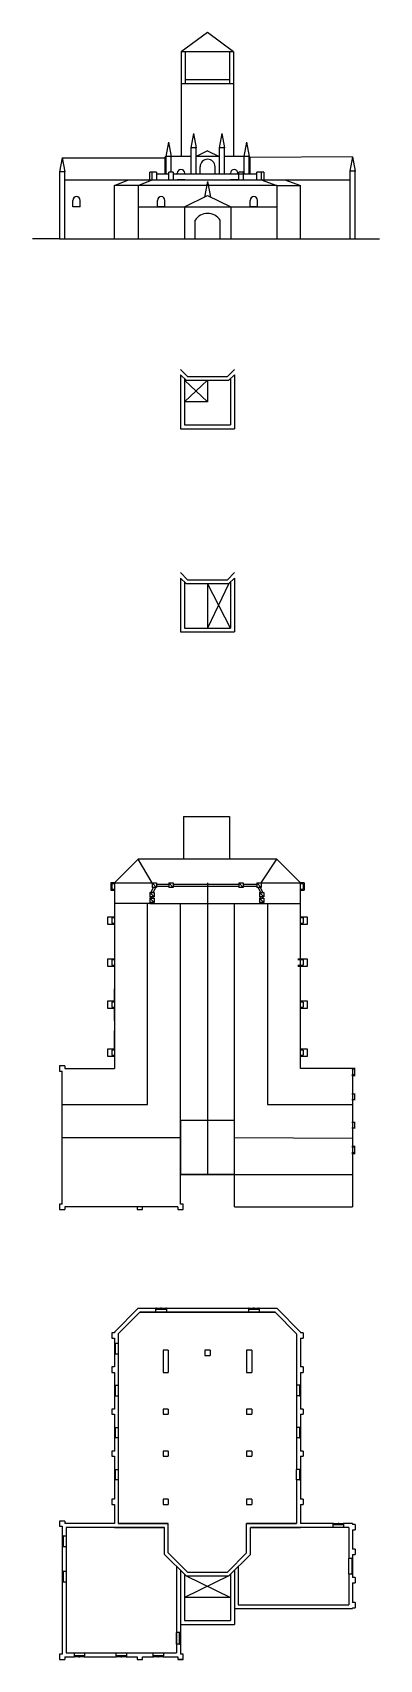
# Model space of a CAD drawing. Header units: millimetres. Extents: x 2045 to 2148, y 2810 to 3071.
# Drawn here: x 2089.6 to 2116.7, y 2944.3 to 3071 of the extents above; entities that cross this region are included whole.
import ezdxf

# ---------------------------------------------------------------- set-up
doc = ezdxf.new("R2010")
doc.units = ezdxf.units.MM
for name, color, linetype in [('CarpinteriaExterior', 130, 'Continuous'), ('PrimerPlano', 160, 'Continuous'), ('SegundoPlano', 254, 'Continuous')]:
    doc.layers.add(name, color=color, linetype=linetype)

msp = doc.modelspace()

# ---------------------------------------------------------------- linework, layer by layer
at = {"layer": 'CarpinteriaExterior'}
for p, q in [((2102.7, 3060.04), (2102.7, 3060.59)), ((2103.86, 3060.04), (2103.86, 3060.59)), ((2092.78, 3057.46), (2092.78, 3057.97)), ((2093.36, 3057.46), (2092.78, 3057.46)), ((2093.36, 3057.46), (2093.36, 3057.97)), ((2099.38, 3057.46), (2099.38, 3057.97)), ((2099.96, 3057.46), (2099.38, 3057.46)), ((2099.96, 3057.46), (2099.96, 3057.97)), ((2106.59, 3057.46), (2106.59, 3057.97)), ((2107.17, 3057.46), (2106.59, 3057.46)), ((2107.17, 3057.46), (2107.17, 3057.97)), ((2099.25, 2971.69), (2100.07, 2971.69)), ((2099.25, 2971.62), (2100.07, 2971.62)), ((2106.47, 2971.69), (2107.29, 2971.69)), ((2106.47, 2971.62), (2107.29, 2971.62)), ((2096.02, 2968.96), (2096.02, 2968.13)), ((2096.09, 2968.96), (2096.09, 2968.13)), ((2096.02, 2965.69), (2096.02, 2964.86)), ((2096.09, 2965.69), (2096.09, 2964.86)), ((2110.45, 2965.69), (2110.45, 2964.86)), ((2110.52, 2965.69), (2110.52, 2964.86)), ((2096.02, 2962.41), (2096.02, 2961.59)), ((2096.02, 2962.41), (2096.09, 2962.41)), ((2096.09, 2962.41), (2096.09, 2961.59)), ((2110.45, 2962.41), (2110.45, 2961.59)), ((2110.52, 2962.41), (2110.52, 2961.59)), ((2096.09, 2961.59), (2096.02, 2961.59)), ((2096.02, 2959.14), (2096.02, 2958.32)), ((2096.09, 2959.14), (2096.09, 2958.32)), ((2110.45, 2959.14), (2110.45, 2958.32)), ((2110.52, 2959.14), (2110.52, 2958.32)), ((2113.06, 2954.92), (2113.88, 2954.92)), ((2113.06, 2954.85), (2113.88, 2954.85)), ((2091.96, 2953.96), (2091.96, 2953.14)), ((2092.03, 2953.96), (2092.03, 2953.14)), ((2114.51, 2952.23), (2114.51, 2950.99)), ((2114.58, 2952.23), (2114.58, 2950.99)), ((2091.96, 2951.2), (2091.96, 2950.38)), ((2092.03, 2951.2), (2092.03, 2950.38)), ((2101.1, 2945.54), (2101.1, 2946.39)), ((2101.17, 2945.54), (2101.17, 2946.43)), ((2101.17, 2945.54), (2101.17, 2946.43)), ((2093.7, 2944.61), (2092.88, 2944.61)), ((2096.98, 2944.61), (2096.15, 2944.61)), ((2099.84, 2944.61), (2099.02, 2944.61)), ((2093.7, 2944.54), (2092.88, 2944.54)), ((2096.98, 2944.54), (2096.15, 2944.54)), ((2099.84, 2944.54), (2099.02, 2944.54))]:
    msp.add_line(p, q, dxfattribs=at)
for points in [[(2099.29, 2971.62), (2099.29, 2971.69), (2099.25, 2971.69), (2099.25, 2971.62), (2099.29, 2971.62)], [(2099.66, 2971.62), (2099.66, 2971.69), (2099.62, 2971.69), (2099.62, 2971.62), (2099.66, 2971.62)], [(2099.7, 2971.62), (2099.7, 2971.69), (2099.66, 2971.69), (2099.66, 2971.62), (2099.7, 2971.62)], [(2100.07, 2971.62), (2100.07, 2971.69), (2100.04, 2971.69), (2100.04, 2971.62), (2100.07, 2971.62)], [(2106.5, 2971.62), (2106.5, 2971.69), (2106.47, 2971.69), (2106.47, 2971.62), (2106.5, 2971.62)], [(2106.88, 2971.62), (2106.88, 2971.69), (2106.84, 2971.69), (2106.84, 2971.62), (2106.88, 2971.62)], [(2106.91, 2971.62), (2106.91, 2971.69), (2106.88, 2971.69), (2106.88, 2971.62), (2106.91, 2971.62)], [(2107.29, 2971.62), (2107.29, 2971.69), (2107.25, 2971.69), (2107.25, 2971.62), (2107.29, 2971.62)], [(2096.02, 2968.92), (2096.09, 2968.92), (2096.09, 2968.96), (2096.02, 2968.96), (2096.02, 2968.92)], [(2096.02, 2968.55), (2096.09, 2968.55), (2096.09, 2968.58), (2096.02, 2968.58), (2096.02, 2968.55)], [(2096.02, 2968.51), (2096.09, 2968.51), (2096.09, 2968.55), (2096.02, 2968.55), (2096.02, 2968.51)], [(2096.02, 2968.13), (2096.09, 2968.13), (2096.09, 2968.17), (2096.02, 2968.17), (2096.02, 2968.13)], [(2096.02, 2965.65), (2096.09, 2965.65), (2096.09, 2965.69), (2096.02, 2965.69), (2096.02, 2965.65)], [(2096.02, 2965.27), (2096.09, 2965.27), (2096.09, 2965.31), (2096.02, 2965.31), (2096.02, 2965.27)], [(2096.02, 2965.24), (2096.09, 2965.24), (2096.09, 2965.27), (2096.02, 2965.27), (2096.02, 2965.24)], [(2096.02, 2964.86), (2096.09, 2964.86), (2096.09, 2964.9), (2096.02, 2964.9), (2096.02, 2964.86)], [(2110.45, 2965.65), (2110.52, 2965.65), (2110.52, 2965.69), (2110.45, 2965.69), (2110.45, 2965.65)], [(2110.45, 2965.27), (2110.52, 2965.27), (2110.52, 2965.31), (2110.45, 2965.31), (2110.45, 2965.27)], [(2110.45, 2965.24), (2110.52, 2965.24), (2110.52, 2965.27), (2110.45, 2965.27), (2110.45, 2965.24)], [(2110.45, 2964.86), (2110.52, 2964.86), (2110.52, 2964.9), (2110.45, 2964.9), (2110.45, 2964.86)], [(2096.02, 2962.38), (2096.09, 2962.38), (2096.09, 2962.41), (2096.02, 2962.41), (2096.02, 2962.38)], [(2110.45, 2962.38), (2110.52, 2962.38), (2110.52, 2962.41), (2110.45, 2962.41), (2110.45, 2962.38)], [(2096.02, 2962), (2096.09, 2962), (2096.09, 2962.04), (2096.02, 2962.04), (2096.02, 2962)], [(2096.02, 2961.97), (2096.09, 2961.97), (2096.09, 2962), (2096.02, 2962), (2096.02, 2961.97)], [(2096.02, 2961.59), (2096.09, 2961.59), (2096.09, 2961.63), (2096.02, 2961.63), (2096.02, 2961.59)], [(2110.45, 2962), (2110.52, 2962), (2110.52, 2962.04), (2110.45, 2962.04), (2110.45, 2962)], [(2110.45, 2961.97), (2110.52, 2961.97), (2110.52, 2962), (2110.45, 2962), (2110.45, 2961.97)], [(2110.45, 2961.59), (2110.52, 2961.59), (2110.52, 2961.63), (2110.45, 2961.63), (2110.45, 2961.59)], [(2096.02, 2959.1), (2096.09, 2959.1), (2096.09, 2959.14), (2096.02, 2959.14), (2096.02, 2959.1)], [(2096.02, 2958.73), (2096.09, 2958.73), (2096.09, 2958.77), (2096.02, 2958.77), (2096.02, 2958.73)], [(2096.02, 2958.69), (2096.09, 2958.69), (2096.09, 2958.73), (2096.02, 2958.73), (2096.02, 2958.69)], [(2110.45, 2959.1), (2110.52, 2959.1), (2110.52, 2959.14), (2110.45, 2959.14), (2110.45, 2959.1)], [(2110.45, 2958.73), (2110.52, 2958.73), (2110.52, 2958.77), (2110.45, 2958.77), (2110.45, 2958.73)], [(2110.45, 2958.69), (2110.52, 2958.69), (2110.52, 2958.73), (2110.45, 2958.73), (2110.45, 2958.69)], [(2096.02, 2958.32), (2096.09, 2958.32), (2096.09, 2958.36), (2096.02, 2958.36), (2096.02, 2958.32)], [(2110.45, 2958.32), (2110.52, 2958.32), (2110.52, 2958.36), (2110.45, 2958.36), (2110.45, 2958.32)], [(2113.1, 2954.85), (2113.1, 2954.92), (2113.06, 2954.92), (2113.06, 2954.85), (2113.1, 2954.85)], [(2113.47, 2954.85), (2113.47, 2954.92), (2113.44, 2954.92), (2113.44, 2954.85), (2113.47, 2954.85)], [(2113.51, 2954.85), (2113.51, 2954.92), (2113.47, 2954.92), (2113.47, 2954.85), (2113.51, 2954.85)], [(2113.88, 2954.85), (2113.88, 2954.92), (2113.85, 2954.92), (2113.85, 2954.85), (2113.88, 2954.85)], [(2091.96, 2953.93), (2092.03, 2953.93), (2092.03, 2953.96), (2091.96, 2953.96), (2091.96, 2953.93)], [(2091.96, 2953.55), (2092.03, 2953.55), (2092.03, 2953.59), (2091.96, 2953.59), (2091.96, 2953.55)], [(2091.96, 2953.52), (2092.03, 2953.52), (2092.03, 2953.55), (2091.96, 2953.55), (2091.96, 2953.52)], [(2091.96, 2953.14), (2092.03, 2953.14), (2092.03, 2953.18), (2091.96, 2953.18), (2091.96, 2953.14)], [(2114.51, 2952.19), (2114.58, 2952.19), (2114.58, 2952.23), (2114.51, 2952.23), (2114.51, 2952.19)], [(2091.96, 2951.16), (2092.03, 2951.16), (2092.03, 2951.2), (2091.96, 2951.2), (2091.96, 2951.16)], [(2114.51, 2951.61), (2114.58, 2951.61), (2114.58, 2951.64), (2114.51, 2951.64), (2114.51, 2951.61)], [(2114.51, 2951.57), (2114.58, 2951.57), (2114.58, 2951.61), (2114.51, 2951.61), (2114.51, 2951.57)], [(2114.51, 2950.99), (2114.58, 2950.99), (2114.58, 2951.03), (2114.51, 2951.03), (2114.51, 2950.99)], [(2091.96, 2950.79), (2092.03, 2950.79), (2092.03, 2950.83), (2091.96, 2950.83), (2091.96, 2950.79)], [(2091.96, 2950.75), (2092.03, 2950.75), (2092.03, 2950.79), (2091.96, 2950.79), (2091.96, 2950.75)], [(2091.96, 2950.38), (2092.03, 2950.38), (2092.03, 2950.42), (2091.96, 2950.42), (2091.96, 2950.38)], [(2101.17, 2946.43), (2101.1, 2946.43), (2101.1, 2946.39), (2101.17, 2946.39), (2101.17, 2946.43)], [(2101.17, 2946.02), (2101.1, 2946.02), (2101.1, 2945.98), (2101.17, 2945.98), (2101.17, 2946.02)], [(2101.17, 2945.98), (2101.1, 2945.98), (2101.1, 2945.95), (2101.17, 2945.95), (2101.17, 2945.98)], [(2092.88, 2944.61), (2092.88, 2944.54), (2092.91, 2944.54), (2092.91, 2944.61), (2092.88, 2944.61)], [(2093.25, 2944.61), (2093.25, 2944.54), (2093.29, 2944.54), (2093.29, 2944.61), (2093.25, 2944.61)], [(2093.29, 2944.61), (2093.29, 2944.54), (2093.32, 2944.54), (2093.32, 2944.61), (2093.29, 2944.61)], [(2093.66, 2944.61), (2093.66, 2944.54), (2093.7, 2944.54), (2093.7, 2944.61), (2093.66, 2944.61)], [(2096.15, 2944.61), (2096.15, 2944.54), (2096.19, 2944.54), (2096.19, 2944.61), (2096.15, 2944.61)], [(2096.53, 2944.61), (2096.53, 2944.54), (2096.56, 2944.54), (2096.56, 2944.61), (2096.53, 2944.61)], [(2096.56, 2944.61), (2096.56, 2944.54), (2096.6, 2944.54), (2096.6, 2944.61), (2096.56, 2944.61)], [(2096.94, 2944.61), (2096.94, 2944.54), (2096.98, 2944.54), (2096.98, 2944.61), (2096.94, 2944.61)], [(2099.02, 2944.61), (2099.02, 2944.54), (2099.06, 2944.54), (2099.06, 2944.61), (2099.02, 2944.61)], [(2099.4, 2944.61), (2099.4, 2944.54), (2099.43, 2944.54), (2099.43, 2944.61), (2099.4, 2944.61)], [(2099.43, 2944.61), (2099.43, 2944.54), (2099.47, 2944.54), (2099.47, 2944.61), (2099.43, 2944.61)], [(2099.81, 2944.61), (2099.81, 2944.54), (2099.84, 2944.54), (2099.84, 2944.61), (2099.81, 2944.61)], [(2101.17, 2945.57), (2101.1, 2945.57), (2101.1, 2945.54), (2101.17, 2945.54), (2101.17, 2945.57)]]:
    msp.add_lwpolyline(points, dxfattribs=at)
for centre, radius in [((2103.28, 3060.59), 0.581), ((2093.07, 3057.97), 0.29), ((2099.67, 3057.97), 0.29), ((2106.88, 3057.97), 0.29)]:
    msp.add_arc(centre, radius, 0, 180, dxfattribs=at)
at = {"layer": 'PrimerPlano'}
for p, q in [((2091.75, 3054.97), (2089.65, 3054.97)), ((2091.75, 3054.97), (2096.02, 3054.97)), ((2096.02, 3054.97), (2110.52, 3054.97)), ((2110.52, 3054.97), (2114.78, 3054.97)), ((2114.78, 3054.97), (2116.67, 3054.97)), ((2101.72, 3044.26), (2101.17, 3044.81)), ((2104.82, 3044.26), (2105.37, 3044.81)), ((2101.6, 3043.96), (2101.17, 3044.38)), ((2101.17, 3044.38), (2101.17, 3040.18)), ((2101.47, 3044.08), (2101.47, 3040.49)), ((2101.6, 3043.96), (2104.94, 3043.96)), ((2101.72, 3044.26), (2104.82, 3044.26)), ((2103.27, 3043.96), (2103.27, 3042.28)), ((2104.94, 3043.96), (2105.37, 3044.38)), ((2105.07, 3044.08), (2105.07, 3040.49)), ((2105.37, 3044.38), (2105.37, 3040.18)), ((2103.27, 3042.28), (2101.47, 3042.28)), ((2101.17, 3040.18), (2105.37, 3040.18)), ((2101.47, 3040.49), (2105.07, 3040.49)), ((2101.72, 3028.43), (2101.17, 3028.98)), ((2101.6, 3028.13), (2101.17, 3028.56)), ((2101.17, 3028.56), (2101.17, 3024.36)), ((2101.47, 3028.25), (2101.47, 3024.66)), ((2101.72, 3028.43), (2104.82, 3028.43)), ((2104.82, 3028.43), (2105.37, 3028.98)), ((2104.94, 3028.13), (2105.37, 3028.56)), ((2105.07, 3028.25), (2105.07, 3024.66)), ((2105.37, 3028.56), (2105.37, 3024.36)), ((2101.6, 3028.13), (2104.94, 3028.13)), ((2103.27, 3028.13), (2103.27, 3024.66)), ((2101.47, 3024.66), (2105.07, 3024.66)), ((2101.17, 3024.36), (2105.37, 3024.36)), ((2101.4, 3009.98), (2105, 3009.98)), ((2101.4, 3009.98), (2101.4, 3006.66)), ((2105, 3009.98), (2105, 3006.66)), ((2096.02, 3004.81), (2097.87, 3006.66)), ((2108.67, 3006.66), (2097.87, 3006.66)), ((2098.97, 3004.81), (2097.87, 3006.66)), ((2107.45, 3004.81), (2108.67, 3006.66)), ((2110.52, 3004.81), (2108.67, 3006.66)), ((2095.75, 3004.81), (2095.75, 3004.26)), ((2096.02, 3004.81), (2095.75, 3004.81)), ((2095.75, 3004.26), (2096.02, 3004.26)), ((2095.82, 3004.74), (2095.82, 3004.33)), ((2096.02, 3004.74), (2095.82, 3004.74)), ((2095.82, 3004.33), (2096.02, 3004.33)), ((2096.02, 3004.81), (2096.02, 2990.37)), ((2096.02, 3004.81), (2098.97, 3004.81)), ((2096.02, 3004.81), (2096.02, 3004.74)), ((2096.02, 3004.33), (2096.02, 3002.09)), ((2099.05, 3004.47), (2098.85, 3004.07)), ((2098.97, 3004.81), (2098.97, 3004.47)), ((2098.97, 3004.81), (2099.31, 3004.81)), ((2098.97, 3004.81), (2099.31, 3004.47)), ((2099.31, 3004.47), (2098.97, 3004.47)), ((2099.14, 3004.47), (2098.97, 3004.47)), ((2099.23, 3004.47), (2099.03, 3004.07)), ((2099.31, 3004.47), (2099.14, 3004.47)), ((2099.31, 3004.81), (2099.31, 3004.47)), ((2099.31, 3004.72), (2100.27, 3004.72)), ((2099.31, 3004.55), (2100.27, 3004.55)), ((2100.27, 3004.81), (2100.27, 3004.47)), ((2100.27, 3004.81), (2100.61, 3004.81)), ((2100.27, 3004.81), (2100.61, 3004.47)), ((2100.61, 3004.47), (2100.27, 3004.47)), ((2100.61, 3004.81), (2100.61, 3004.47)), ((2100.61, 3004.81), (2100.61, 3004.64)), ((2100.61, 3004.72), (2105.71, 3004.72)), ((2100.61, 3004.64), (2100.61, 3004.47)), ((2100.61, 3004.55), (2105.71, 3004.55)), ((2103.27, 3004.81), (2103.27, 2982.11)), ((2105.71, 3004.81), (2106.05, 3004.81)), ((2105.71, 3004.81), (2106.05, 3004.47)), ((2105.71, 3004.81), (2105.71, 3004.47)), ((2106.05, 3004.47), (2105.71, 3004.47)), ((2106.05, 3004.81), (2106.05, 3004.47)), ((2106.05, 3004.72), (2107.11, 3004.72)), ((2106.05, 3004.55), (2107.11, 3004.55)), ((2107.11, 3004.81), (2107.11, 3004.47)), ((2107.11, 3004.81), (2107.45, 3004.81)), ((2107.11, 3004.81), (2107.45, 3004.47)), ((2107.45, 3004.47), (2107.11, 3004.47)), ((2107.21, 3004.47), (2107.41, 3004.07)), ((2107.38, 3004.47), (2107.58, 3004.07)), ((2107.45, 3004.81), (2110.52, 3004.81)), ((2107.45, 3004.81), (2107.45, 3004.47)), ((2110.52, 2990.37), (2110.52, 3004.81)), ((2110.79, 3004.81), (2110.52, 3004.81)), ((2110.72, 3004.74), (2110.52, 3004.74)), ((2110.52, 3004.33), (2110.72, 3004.33)), ((2110.52, 3004.26), (2110.79, 3004.26)), ((2110.72, 3004.74), (2110.72, 3004.33)), ((2110.79, 3004.81), (2110.79, 3004.26)), ((2098.77, 3003.21), (2096.02, 3003.21)), ((2098.6, 2987.57), (2098.6, 3003.21)), ((2098.77, 3004.07), (2098.77, 3003.72)), ((2098.77, 3004.07), (2098.77, 3003.72)), ((2098.77, 3004.07), (2099.11, 3004.07)), ((2098.77, 3004.07), (2099.11, 3003.72)), ((2098.77, 3004.07), (2098.94, 3004.07)), ((2099.11, 3003.72), (2098.77, 3003.72)), ((2098.77, 3003.72), (2098.94, 3003.72)), ((2098.77, 3003.64), (2098.77, 3003.3)), ((2098.77, 3003.64), (2098.77, 3003.3)), ((2098.77, 3003.64), (2098.77, 3003.3)), ((2098.77, 3003.64), (2099.11, 3003.64)), ((2098.77, 3003.64), (2099.11, 3003.3)), ((2099.11, 3003.3), (2098.77, 3003.3)), ((2098.77, 3003.21), (2107.94, 3003.21)), ((2098.85, 3003.64), (2098.85, 3003.72)), ((2098.85, 3003.21), (2098.85, 3003.3)), ((2099.11, 3004.07), (2098.94, 3004.07)), ((2099.03, 3003.64), (2099.03, 3003.72)), ((2099.03, 3003.21), (2099.03, 3003.3)), ((2099.11, 3004.07), (2099.11, 3003.72)), ((2099.11, 3003.64), (2099.11, 3003.3)), ((2101.17, 2979.79), (2101.17, 3003.21)), ((2105.37, 2979.58), (2105.37, 3003.21)), ((2107.32, 3004.07), (2107.32, 3003.72)), ((2107.32, 3004.07), (2107.32, 3003.72)), ((2107.32, 3004.07), (2107.67, 3004.07)), ((2107.32, 3004.07), (2107.67, 3003.72)), ((2107.67, 3003.72), (2107.32, 3003.72)), ((2107.32, 3003.64), (2107.32, 3003.3)), ((2107.32, 3003.64), (2107.32, 3003.3)), ((2107.32, 3003.64), (2107.32, 3003.3)), ((2107.32, 3003.64), (2107.67, 3003.64)), ((2107.32, 3003.64), (2107.67, 3003.3)), ((2107.32, 3003.64), (2107.49, 3003.64)), ((2107.67, 3003.3), (2107.32, 3003.3)), ((2107.41, 3003.64), (2107.41, 3003.72)), ((2107.45, 3003.3), (2107.45, 3003.21)), ((2107.58, 3003.64), (2107.58, 3003.72)), ((2107.58, 3003.21), (2107.58, 3003.3)), ((2107.67, 3004.07), (2107.67, 3003.72)), ((2107.67, 3003.64), (2107.67, 3003.3)), ((2107.77, 3003.21), (2107.94, 3003.21)), ((2107.94, 3003.21), (2107.94, 2987.57)), ((2107.94, 3003.21), (2110.52, 3003.21)), ((2095.48, 3002.16), (2095.48, 3001.61)), ((2096.02, 3002.16), (2095.48, 3002.16)), ((2095.48, 3001.61), (2096.02, 3001.61)), ((2095.82, 3002.09), (2095.82, 3001.68)), ((2096.02, 3002.09), (2095.82, 3002.09)), ((2095.82, 3001.68), (2096.02, 3001.68)), ((2096.02, 3001.68), (2096.02, 3000.66)), ((2111.06, 3002.16), (2110.52, 3002.16)), ((2110.72, 3002.09), (2110.52, 3002.09)), ((2110.52, 3001.68), (2110.72, 3001.68)), ((2110.52, 3001.61), (2111.06, 3001.61)), ((2110.72, 3002.09), (2110.72, 3001.68)), ((2111.06, 3001.61), (2111.06, 3002.16)), ((2096.02, 2999.84), (2096.02, 2998.82)), ((2095.48, 2998.88), (2095.48, 2998.34)), ((2096.02, 2998.88), (2095.48, 2998.88)), ((2095.48, 2998.34), (2096.02, 2998.34)), ((2095.82, 2998.82), (2095.82, 2998.41)), ((2096.02, 2998.82), (2095.82, 2998.82)), ((2095.82, 2998.41), (2096.02, 2998.41)), ((2096.02, 2998.41), (2096.02, 2997.6)), ((2111.06, 2998.88), (2110.31, 2998.88)), ((2110.72, 2998.82), (2110.31, 2998.82)), ((2110.31, 2998.41), (2110.72, 2998.41)), ((2110.31, 2998.34), (2111.06, 2998.34)), ((2110.72, 2998.82), (2110.72, 2998.41)), ((2111.06, 2998.34), (2111.06, 2998.88)), ((2096.02, 2997.6), (2096.02, 2997.39)), ((2096.02, 2995.54), (2096.02, 2996.56)), ((2095.48, 2995.61), (2095.48, 2995.07)), ((2096.02, 2995.61), (2095.48, 2995.61)), ((2095.82, 2995.54), (2095.82, 2995.13)), ((2096.02, 2995.54), (2095.82, 2995.54)), ((2111.06, 2995.61), (2110.52, 2995.61)), ((2110.72, 2995.54), (2110.52, 2995.54)), ((2110.72, 2995.54), (2110.72, 2995.13)), ((2111.06, 2995.07), (2111.06, 2995.61)), ((2095.48, 2995.07), (2096.02, 2995.07)), ((2095.82, 2995.13), (2096.02, 2995.13)), ((2096.02, 2994.11), (2096.02, 2995.13)), ((2110.52, 2995.13), (2110.72, 2995.13)), ((2110.52, 2995.07), (2111.06, 2995.07)), ((2096.02, 2991.8), (2096.02, 2993.29)), ((2095.48, 2991.86), (2095.48, 2991.32)), ((2096.02, 2991.86), (2095.48, 2991.86)), ((2095.82, 2991.8), (2095.82, 2991.39)), ((2096.02, 2991.8), (2095.82, 2991.8)), ((2111.06, 2991.86), (2110.52, 2991.86)), ((2110.72, 2991.8), (2110.52, 2991.8)), ((2110.72, 2991.8), (2110.72, 2991.39)), ((2111.06, 2991.32), (2111.06, 2991.86)), ((2092.16, 2990.58), (2091.75, 2990.58)), ((2091.75, 2990.58), (2091.75, 2990.16)), ((2092.16, 2990.58), (2092.16, 2990.37)), ((2092.16, 2990.37), (2096.02, 2990.37)), ((2095.48, 2991.32), (2096.02, 2991.32)), ((2095.82, 2991.39), (2096.02, 2991.39)), ((2110.52, 2991.39), (2110.72, 2991.39)), ((2110.52, 2991.32), (2111.06, 2991.32)), ((2114.58, 2990.37), (2110.52, 2990.37)), ((2114.78, 2990.37), (2114.51, 2990.37)), ((2114.72, 2990.3), (2114.51, 2990.3)), ((2114.58, 2990.37), (2114.58, 2990.3)), ((2114.78, 2990.3), (2114.58, 2990.3)), ((2114.58, 2990.3), (2114.58, 2979.58)), ((2114.72, 2990.3), (2114.72, 2989.89)), ((2091.75, 2990.16), (2091.96, 2990.16)), ((2091.96, 2979.79), (2091.96, 2990.16)), ((2091.96, 2984.98), (2091.96, 2990.16)), ((2114.51, 2989.89), (2114.72, 2989.89)), ((2114.51, 2989.82), (2114.78, 2989.82)), ((2114.58, 2989.89), (2114.78, 2989.89)), ((2114.72, 2988.37), (2114.51, 2988.37)), ((2114.51, 2987.96), (2114.72, 2987.96)), ((2114.78, 2988.37), (2114.58, 2988.37)), ((2114.58, 2987.96), (2114.78, 2987.96)), ((2114.72, 2988.37), (2114.72, 2987.96)), ((2091.96, 2987.57), (2098.6, 2987.57)), ((2107.94, 2987.57), (2114.58, 2987.57)), ((2101.17, 2986.31), (2101.17, 2982.11)), ((2105.37, 2986.31), (2101.17, 2986.31)), ((2105.37, 2982.11), (2105.37, 2986.31)), ((2114.72, 2986.16), (2114.51, 2986.16)), ((2114.51, 2985.75), (2114.72, 2985.75)), ((2114.78, 2986.16), (2114.58, 2986.16)), ((2114.58, 2985.75), (2114.78, 2985.75)), ((2114.72, 2986.16), (2114.72, 2985.75)), ((2105.37, 2984.98), (2114.58, 2984.94)), ((2114.78, 2984.29), (2114.51, 2984.29)), ((2114.72, 2984.23), (2114.51, 2984.23)), ((2114.78, 2984.23), (2114.58, 2984.23)), ((2114.72, 2984.23), (2114.72, 2983.82)), ((2114.51, 2983.82), (2114.72, 2983.82)), ((2114.51, 2983.75), (2114.78, 2983.75)), ((2114.58, 2983.82), (2114.78, 2983.82)), ((2105.37, 2982.11), (2101.17, 2982.11)), ((2101.17, 2982.11), (2105.37, 2982.11)), ((2105.37, 2982.11), (2114.58, 2982.11)), ((2091.75, 2979.79), (2091.75, 2979.38)), ((2091.96, 2979.79), (2091.75, 2979.79)), ((2091.75, 2979.38), (2092.16, 2979.38)), ((2100.96, 2979.58), (2092.16, 2979.58)), ((2092.16, 2979.58), (2092.16, 2979.38)), ((2097.79, 2979.58), (2097.79, 2979.38)), ((2097.79, 2979.38), (2098.2, 2979.38)), ((2098.2, 2979.38), (2098.2, 2979.58)), ((2100.96, 2979.58), (2100.96, 2979.38)), ((2100.96, 2979.38), (2101.37, 2979.38)), ((2101.37, 2979.79), (2101.17, 2979.79)), ((2101.37, 2979.38), (2101.37, 2979.79)), ((2105.37, 2979.58), (2114.58, 2979.58)), ((2096.02, 2969.84), (2097.87, 2971.69)), ((2096.32, 2969.71), (2098, 2971.38)), ((2097.87, 2971.69), (2108.67, 2971.69)), ((2097.87, 2971.69), (2099.25, 2971.69)), ((2098, 2971.38), (2108.54, 2971.38)), ((2099.25, 2971.38), (2098, 2971.38)), ((2099.25, 2971.38), (2099.25, 2971.69)), ((2100.07, 2971.69), (2106.47, 2971.69)), ((2100.07, 2971.69), (2100.07, 2971.38)), ((2106.47, 2971.38), (2100.07, 2971.38)), ((2106.47, 2971.69), (2106.47, 2971.38)), ((2107.29, 2971.69), (2108.67, 2971.69)), ((2107.29, 2971.69), (2107.29, 2971.38)), ((2108.54, 2971.38), (2107.29, 2971.38)), ((2110.21, 2969.71), (2108.54, 2971.38)), ((2110.52, 2969.84), (2108.67, 2971.69)), ((2095.82, 2969.77), (2095.82, 2969.36)), ((2096.02, 2969.77), (2095.82, 2969.77)), ((2095.82, 2969.36), (2096.02, 2969.36)), ((2096.02, 2969.84), (2096.02, 2969.77)), ((2096.02, 2969.36), (2096.02, 2967.12)), ((2096.02, 2968.96), (2096.32, 2968.96)), ((2096.32, 2969.71), (2096.32, 2968.96)), ((2110.21, 2969.71), (2110.21, 2965.69)), ((2110.52, 2969.84), (2110.52, 2969.77)), ((2110.72, 2969.77), (2110.52, 2969.77)), ((2110.52, 2969.36), (2110.52, 2967.12)), ((2110.52, 2969.36), (2110.72, 2969.36)), ((2110.72, 2969.77), (2110.72, 2969.36)), ((2096.02, 2968.13), (2096.32, 2968.13)), ((2096.32, 2968.13), (2096.32, 2965.69)), ((2099.81, 2968.42), (2099.81, 2966.7)), ((2100.22, 2968.42), (2099.81, 2968.42)), ((2100.22, 2968.42), (2100.22, 2966.7)), ((2103.06, 2968.42), (2103.06, 2968.01)), ((2103.47, 2968.42), (2103.06, 2968.42)), ((2103.06, 2968.01), (2103.47, 2968.01)), ((2103.47, 2968.42), (2103.47, 2968.01)), ((2106.31, 2968.42), (2106.31, 2966.7)), ((2106.72, 2968.42), (2106.31, 2968.42)), ((2106.72, 2968.42), (2106.72, 2966.7)), ((2095.82, 2967.12), (2095.82, 2966.7)), ((2096.02, 2967.12), (2095.82, 2967.12)), ((2095.82, 2966.7), (2096.02, 2966.7)), ((2096.02, 2966.7), (2096.02, 2965.69)), ((2099.81, 2966.7), (2100.22, 2966.7)), ((2106.31, 2966.7), (2106.72, 2966.7)), ((2110.72, 2967.12), (2110.52, 2967.12)), ((2110.52, 2966.7), (2110.52, 2963.84)), ((2110.52, 2966.7), (2110.72, 2966.7)), ((2110.72, 2967.12), (2110.72, 2966.7)), ((2096.02, 2965.69), (2096.32, 2965.69)), ((2096.02, 2964.86), (2096.02, 2963.84)), ((2096.02, 2964.86), (2096.32, 2964.86)), ((2096.32, 2964.86), (2096.32, 2962.63)), ((2110.52, 2965.69), (2110.21, 2965.69)), ((2110.21, 2964.86), (2110.21, 2962.41)), ((2110.52, 2964.86), (2110.21, 2964.86)), ((2095.82, 2963.84), (2095.82, 2963.43)), ((2096.02, 2963.84), (2095.82, 2963.84)), ((2099.81, 2963.84), (2099.81, 2963.43)), ((2100.22, 2963.84), (2099.81, 2963.84)), ((2100.22, 2963.84), (2100.22, 2963.43)), ((2106.31, 2963.84), (2106.31, 2963.43)), ((2106.72, 2963.84), (2106.31, 2963.84)), ((2106.72, 2963.84), (2106.72, 2963.43)), ((2110.72, 2963.84), (2110.52, 2963.84)), ((2110.72, 2963.84), (2110.72, 2963.43)), ((2095.82, 2963.43), (2096.02, 2963.43)), ((2096.02, 2963.43), (2096.02, 2962.63)), ((2096.02, 2962.63), (2096.02, 2962.41)), ((2096.02, 2962.41), (2096.32, 2962.41)), ((2096.32, 2962.63), (2096.32, 2962.63)), ((2096.32, 2962.63), (2096.32, 2962.41)), ((2099.81, 2963.43), (2100.22, 2963.43)), ((2106.31, 2963.43), (2106.72, 2963.43)), ((2110.52, 2962.41), (2110.21, 2962.41)), ((2110.52, 2963.43), (2110.52, 2960.57)), ((2110.52, 2963.43), (2110.72, 2963.43)), ((2096.02, 2961.59), (2096.02, 2960.57)), ((2096.32, 2961.59), (2096.02, 2961.59)), ((2096.32, 2961.59), (2096.32, 2959.14)), ((2110.21, 2961.59), (2110.21, 2959.14)), ((2110.52, 2961.59), (2110.21, 2961.59)), ((2095.82, 2960.57), (2095.82, 2960.16)), ((2096.02, 2960.57), (2095.82, 2960.57)), ((2095.82, 2960.16), (2096.02, 2960.16)), ((2096.02, 2960.16), (2096.02, 2956.82)), ((2099.81, 2960.57), (2099.81, 2960.16)), ((2100.22, 2960.57), (2099.81, 2960.57)), ((2099.81, 2960.16), (2100.22, 2960.16)), ((2100.22, 2960.57), (2100.22, 2960.16)), ((2106.31, 2960.57), (2106.31, 2960.16)), ((2106.72, 2960.57), (2106.31, 2960.57)), ((2106.31, 2960.16), (2106.72, 2960.16)), ((2106.72, 2960.57), (2106.72, 2960.16)), ((2110.72, 2960.57), (2110.52, 2960.57)), ((2110.52, 2960.16), (2110.52, 2956.82)), ((2110.52, 2960.16), (2110.72, 2960.16)), ((2110.72, 2960.57), (2110.72, 2960.16)), ((2096.02, 2959.14), (2096.32, 2959.14)), ((2110.52, 2959.14), (2110.21, 2959.14)), ((2096.32, 2958.32), (2096.02, 2958.32)), ((2096.32, 2958.32), (2096.32, 2954.92)), ((2110.21, 2958.32), (2110.21, 2954.92)), ((2110.52, 2958.32), (2110.21, 2958.32)), ((2095.82, 2956.82), (2095.82, 2956.41)), ((2096.02, 2956.82), (2095.82, 2956.82)), ((2095.82, 2956.41), (2096.02, 2956.41)), ((2096.02, 2956.41), (2096.02, 2954.92)), ((2099.81, 2956.82), (2099.81, 2956.41)), ((2100.22, 2956.82), (2099.81, 2956.82)), ((2099.81, 2956.41), (2100.22, 2956.41)), ((2100.22, 2956.82), (2100.22, 2956.41)), ((2106.31, 2956.82), (2106.31, 2956.41)), ((2106.72, 2956.82), (2106.31, 2956.82)), ((2106.31, 2956.41), (2106.72, 2956.41)), ((2106.72, 2956.82), (2106.72, 2956.41)), ((2110.72, 2956.82), (2110.52, 2956.82)), ((2110.52, 2956.41), (2110.52, 2954.92)), ((2110.52, 2956.41), (2110.72, 2956.41)), ((2110.72, 2956.82), (2110.72, 2956.41)), ((2091.75, 2955.12), (2091.75, 2954.71)), ((2092.16, 2955.12), (2091.75, 2955.12)), ((2091.75, 2954.71), (2091.96, 2954.71)), ((2091.96, 2954.71), (2091.96, 2953.96)), ((2092.16, 2955.12), (2092.16, 2954.92)), ((2096.02, 2954.92), (2092.16, 2954.92)), ((2100.22, 2954.92), (2096.32, 2954.92)), ((2096.32, 2954.92), (2098.57, 2954.92)), ((2098.57, 2954.92), (2100.22, 2954.92)), ((2100.22, 2952.65), (2100.22, 2954.92)), ((2100.22, 2952.65), (2100.22, 2954.92)), ((2106.31, 2952.65), (2106.31, 2954.92)), ((2106.31, 2954.92), (2108.86, 2954.92)), ((2106.31, 2952.65), (2106.31, 2954.92)), ((2110.21, 2954.92), (2106.31, 2954.92)), ((2108.86, 2954.92), (2110.21, 2954.92)), ((2113.06, 2954.92), (2110.52, 2954.92)), ((2113.06, 2954.62), (2113.06, 2954.92)), ((2114.58, 2954.92), (2113.88, 2954.92)), ((2113.88, 2954.62), (2113.88, 2954.92)), ((2114.58, 2954.92), (2114.58, 2954.85)), ((2114.78, 2954.85), (2114.58, 2954.85)), ((2114.78, 2954.85), (2114.78, 2954.44)), ((2091.96, 2953.96), (2092.26, 2953.96)), ((2099.92, 2954.62), (2092.26, 2954.62)), ((2092.26, 2954.62), (2092.26, 2953.96)), ((2096.02, 2954.62), (2098.57, 2954.62)), ((2098.57, 2954.62), (2099.92, 2954.62)), ((2099.92, 2952.52), (2099.92, 2954.62)), ((2099.92, 2952.52), (2099.92, 2954.62)), ((2113.06, 2954.62), (2106.62, 2954.62)), ((2106.62, 2952.52), (2106.62, 2954.62)), ((2106.62, 2954.62), (2108.86, 2954.62)), ((2106.62, 2952.52), (2106.62, 2954.62)), ((2108.86, 2954.62), (2110.52, 2954.62)), ((2114.28, 2954.62), (2113.88, 2954.62)), ((2114.28, 2954.62), (2114.28, 2952.23)), ((2114.58, 2954.44), (2114.58, 2952.92)), ((2114.58, 2954.44), (2114.78, 2954.44)), ((2091.96, 2953.14), (2091.96, 2951.2)), ((2091.96, 2953.14), (2092.26, 2953.14)), ((2092.26, 2953.14), (2092.26, 2951.2)), ((2101.6, 2950.85), (2099.92, 2952.52)), ((2101.6, 2950.85), (2099.92, 2952.52)), ((2101.72, 2951.15), (2100.22, 2952.65)), ((2101.72, 2951.15), (2100.22, 2952.65)), ((2104.82, 2951.15), (2106.31, 2952.65)), ((2104.82, 2951.15), (2106.31, 2952.65)), ((2104.94, 2950.85), (2106.62, 2952.52)), ((2104.94, 2950.85), (2106.62, 2952.52)), ((2114.28, 2952.23), (2114.58, 2952.23)), ((2114.78, 2952.92), (2114.58, 2952.92)), ((2114.58, 2952.51), (2114.58, 2952.23)), ((2114.58, 2952.51), (2114.78, 2952.51)), ((2114.78, 2952.92), (2114.78, 2952.51)), ((2092.26, 2951.2), (2091.96, 2951.2)), ((2100.87, 2951.58), (2100.87, 2944.85)), ((2101.17, 2951.27), (2101.17, 2944.75)), ((2101.47, 2950.97), (2101.47, 2947.38)), ((2101.72, 2951.15), (2104.82, 2951.15)), ((2101.72, 2951.15), (2104.82, 2951.15)), ((2105.07, 2950.97), (2105.07, 2947.38)), ((2105.37, 2951.27), (2105.37, 2947.07)), ((2105.67, 2951.58), (2105.67, 2948.6)), ((2114.28, 2950.99), (2114.28, 2948.6)), ((2114.58, 2950.99), (2114.28, 2950.99)), ((2114.58, 2950.99), (2114.58, 2950.71)), ((2091.96, 2950.38), (2091.96, 2944.75)), ((2091.96, 2950.38), (2092.26, 2950.38)), ((2092.26, 2950.38), (2092.26, 2944.85)), ((2101.6, 2950.85), (2104.94, 2950.85)), ((2101.6, 2950.85), (2104.94, 2950.85)), ((2114.78, 2950.71), (2114.58, 2950.71)), ((2114.58, 2950.3), (2114.58, 2948.78)), ((2114.58, 2950.3), (2114.78, 2950.3)), ((2114.78, 2950.71), (2114.78, 2950.3)), ((2105.07, 2949.17), (2101.47, 2949.17)), ((2101.47, 2949.17), (2101.47, 2949.17)), ((2105.67, 2948.6), (2114.28, 2948.6)), ((2114.78, 2948.78), (2114.58, 2948.78)), ((2114.58, 2948.37), (2114.58, 2948.3)), ((2114.58, 2948.37), (2114.78, 2948.37)), ((2114.78, 2948.78), (2114.78, 2948.37)), ((2101.47, 2947.38), (2105.07, 2947.38)), ((2105.37, 2948.3), (2114.58, 2948.3)), ((2101.1, 2946.43), (2100.87, 2946.43)), ((2101.17, 2947.07), (2105.37, 2947.07)), ((2091.75, 2944.75), (2091.75, 2944.34)), ((2091.96, 2944.75), (2091.75, 2944.75)), ((2092.26, 2944.85), (2092.88, 2944.85)), ((2092.88, 2944.85), (2092.88, 2944.61)), ((2093.7, 2944.85), (2096.15, 2944.85)), ((2093.7, 2944.85), (2093.7, 2944.61)), ((2096.15, 2944.61), (2096.15, 2944.85)), ((2096.98, 2944.85), (2099.02, 2944.85)), ((2096.98, 2944.61), (2096.98, 2944.85)), ((2099.02, 2944.85), (2099.02, 2944.61)), ((2099.84, 2944.85), (2100.87, 2944.85)), ((2099.84, 2944.85), (2099.84, 2944.61)), ((2101.1, 2945.54), (2100.87, 2945.54)), ((2101.37, 2944.75), (2101.17, 2944.75)), ((2101.37, 2944.34), (2101.37, 2944.75)), ((2091.75, 2944.34), (2092.16, 2944.34)), ((2092.16, 2944.54), (2092.88, 2944.54)), ((2092.16, 2944.54), (2092.16, 2944.34)), ((2093.7, 2944.54), (2096.15, 2944.54)), ((2096.98, 2944.54), (2097.79, 2944.54)), ((2097.79, 2944.54), (2097.79, 2944.34)), ((2097.79, 2944.34), (2098.2, 2944.34)), ((2098.2, 2944.54), (2099.02, 2944.54)), ((2098.2, 2944.34), (2098.2, 2944.54)), ((2099.84, 2944.54), (2100.96, 2944.54)), ((2100.96, 2944.54), (2100.96, 2944.34)), ((2101.37, 2944.34), (2100.96, 2944.34)), ((2100.96, 2944.34), (2101.37, 2944.34))]:
    msp.add_line(p, q, dxfattribs=at)
msp.add_lwpolyline([(2091.96, 2984.98), (2101.17, 2984.98)], dxfattribs=at)
at = {"layer": 'SegundoPlano'}
for p, q in [((2103.27, 3071.04), (2101.23, 3069.54)), ((2105.31, 3069.54), (2103.27, 3071.04)), ((2101.23, 3069.54), (2101.23, 3064.56)), ((2105.31, 3069.54), (2101.23, 3069.54)), ((2101.53, 3069.54), (2101.53, 3067.05)), ((2105, 3069.54), (2105, 3067.05)), ((2105.31, 3069.54), (2105.31, 3064.56)), ((2105.31, 3067.05), (2101.23, 3067.05)), ((2105, 3067.35), (2101.53, 3067.35)), ((2101.23, 3064.56), (2101.23, 3061.39)), ((2105.31, 3064.56), (2105.31, 3061.39)), ((2100.24, 3062.5), (2100.04, 3061.39)), ((2100.24, 3062.5), (2100.45, 3061.39)), ((2102.18, 3063.18), (2101.97, 3062.07)), ((2102.18, 3063.18), (2102.38, 3062.07)), ((2104.38, 3063.18), (2104.18, 3062.07)), ((2104.38, 3063.18), (2104.59, 3062.07)), ((2106.32, 3062.5), (2106.11, 3061.39)), ((2106.32, 3062.5), (2106.52, 3061.39)), ((2091.96, 3061.29), (2091.75, 3060.19)), ((2091.96, 3061.29), (2092.16, 3060.19)), ((2091.96, 3061.29), (2099.97, 3061.29)), ((2099.97, 3061.32), (2100.04, 3061.39)), ((2099.97, 3060.04), (2099.97, 3061.32)), ((2101.97, 3061.39), (2100.04, 3061.39)), ((2101.97, 3061.39), (2100.04, 3061.39)), ((2100.04, 3061.39), (2100.04, 3060.04)), ((2100.45, 3061.39), (2100.04, 3061.39)), ((2100.45, 3060.16), (2100.45, 3061.39)), ((2101.97, 3062.07), (2101.97, 3060.04)), ((2102.38, 3062.07), (2101.97, 3062.07)), ((2102.38, 3060.04), (2102.38, 3062.07)), ((2103.28, 3061.84), (2102.38, 3061.39)), ((2104.18, 3061.39), (2102.38, 3061.39)), ((2104.18, 3061.39), (2102.38, 3061.39)), ((2103.28, 3061.84), (2104.18, 3061.39)), ((2104.18, 3062.07), (2104.18, 3060.04)), ((2104.59, 3062.07), (2104.18, 3062.07)), ((2104.59, 3060.04), (2104.59, 3062.07)), ((2106.52, 3061.39), (2104.59, 3061.39)), ((2106.52, 3061.39), (2104.59, 3061.39)), ((2106.11, 3061.39), (2106.11, 3060.04)), ((2106.52, 3060.04), (2106.52, 3061.39)), ((2106.52, 3061.39), (2106.59, 3061.32)), ((2114.58, 3061.36), (2106.59, 3061.32)), ((2106.59, 3060.04), (2106.59, 3061.32)), ((2114.58, 3061.36), (2114.37, 3060.25)), ((2114.58, 3061.36), (2114.78, 3060.25)), ((2092.16, 3060.19), (2091.75, 3060.19)), ((2091.75, 3060.19), (2091.75, 3054.97)), ((2092.16, 3054.97), (2092.16, 3060.19)), ((2098.77, 3059.58), (2098.77, 3060.16)), ((2099.11, 3060.16), (2098.77, 3060.16)), ((2098.97, 3059.58), (2098.97, 3060.16)), ((2099.31, 3060.16), (2098.97, 3060.16)), ((2098.97, 3059.58), (2098.97, 3060.16)), ((2099.31, 3060.16), (2099.31, 3059.58)), ((2099.31, 3060.16), (2099.31, 3059.58)), ((2099.31, 3060.04), (2100.27, 3060.04)), ((2100.27, 3059.58), (2100.27, 3060.16)), ((2100.61, 3060.16), (2100.27, 3060.16)), ((2100.61, 3060.16), (2100.61, 3059.58)), ((2100.61, 3060.04), (2107.11, 3060.04)), ((2100.92, 3060.04), (2100.92, 3060.09)), ((2101.5, 3060.04), (2101.5, 3060.09)), ((2105.06, 3060.04), (2105.06, 3060.09)), ((2105.64, 3060.04), (2105.64, 3060.09)), ((2105.71, 3059.58), (2105.71, 3060.16)), ((2106.05, 3060.16), (2105.71, 3060.16)), ((2106.05, 3060.16), (2106.05, 3059.58)), ((2107.11, 3059.58), (2107.11, 3060.16)), ((2107.45, 3060.16), (2107.11, 3060.16)), ((2107.67, 3060.16), (2107.32, 3060.16)), ((2107.45, 3060.16), (2107.45, 3059.58)), ((2107.67, 3060.16), (2107.67, 3059.58)), ((2114.78, 3060.25), (2114.37, 3060.25)), ((2114.37, 3060.25), (2114.37, 3054.97)), ((2114.78, 3054.97), (2114.78, 3060.25)), ((2092.16, 3059.58), (2097.87, 3059.58)), ((2096.02, 3059.14), (2097.12, 3059.58)), ((2096.02, 3054.97), (2096.02, 3059.14)), ((2103.22, 3059.14), (2096.02, 3059.14)), ((2097.87, 3059.58), (2107.67, 3059.58)), ((2097.87, 3059.14), (2098.97, 3059.58)), ((2097.87, 3059.14), (2097.87, 3054.97)), ((2101.5, 3059.58), (2100.92, 3059.58)), ((2103.28, 3059.45), (2103.05, 3058.23)), ((2103.28, 3059.45), (2103.5, 3058.23)), ((2108.67, 3059.14), (2103.34, 3059.14)), ((2105.64, 3059.58), (2105.06, 3059.58)), ((2107.45, 3059.58), (2108.67, 3059.14)), ((2107.45, 3059.58), (2107.45, 3059.58)), ((2107.45, 3059.58), (2109.3, 3059.58)), ((2108.67, 3059.14), (2108.67, 3054.97)), ((2108.67, 3059.14), (2110.52, 3059.14)), ((2109.08, 3059.58), (2114.37, 3059.58)), ((2109.3, 3059.58), (2110.52, 3059.14)), ((2110.52, 3054.97), (2110.52, 3059.14)), ((2097.87, 3057.46), (2108.67, 3057.46)), ((2101.47, 3057.46), (2103.28, 3058.34)), ((2101.47, 3057.46), (2101.47, 3054.97)), ((2103.28, 3058.34), (2105.09, 3057.46)), ((2105.09, 3057.46), (2105.09, 3054.97)), ((2102.3, 3056.42), (2102.3, 3054.97)), ((2104.25, 3054.97), (2104.25, 3056.42)), ((2091.96, 3054.97), (2092.66, 3054.97)), ((2103.27, 3043.96), (2101.47, 3042.28)), ((2103.27, 3042.28), (2101.47, 3043.96)), ((2105.07, 3024.66), (2103.27, 3028.13)), ((2104.94, 3028.13), (2103.27, 3024.66)), ((2100.07, 2971.38), (2099.25, 2971.38)), ((2107.29, 2971.38), (2106.47, 2971.38)), ((2096.32, 2968.96), (2096.32, 2968.13)), ((2096.32, 2965.69), (2096.32, 2964.86)), ((2110.21, 2965.69), (2110.21, 2964.86)), ((2096.32, 2962.41), (2096.32, 2961.59)), ((2110.21, 2962.41), (2110.21, 2961.59)), ((2096.32, 2959.14), (2096.32, 2958.32)), ((2110.21, 2958.32), (2110.21, 2959.14)), ((2092.26, 2953.96), (2092.26, 2953.14)), ((2113.88, 2954.62), (2113.06, 2954.62)), ((2114.28, 2950.99), (2114.28, 2952.23)), ((2092.26, 2951.2), (2092.26, 2950.38)), ((2104.94, 2950.85), (2101.47, 2949.17)), ((2101.6, 2950.85), (2105.07, 2949.17)), ((2100.87, 2945.54), (2100.87, 2946.43)), ((2092.88, 2944.85), (2093.7, 2944.85)), ((2096.15, 2944.85), (2096.98, 2944.85)), ((2099.02, 2944.85), (2099.84, 2944.85))]:
    msp.add_line(p, q, dxfattribs=at)
for centre, radius, start, end in [((2101.21, 3060.09), 0.29, 0, 180), ((2105.35, 3060.09), 0.29, 0, 180), ((2103.28, 3055.78), 1.17, 33.3007, 146.6993)]:
    msp.add_arc(centre, radius, start, end, dxfattribs=at)

doc.saveas('drawing.dxf')
